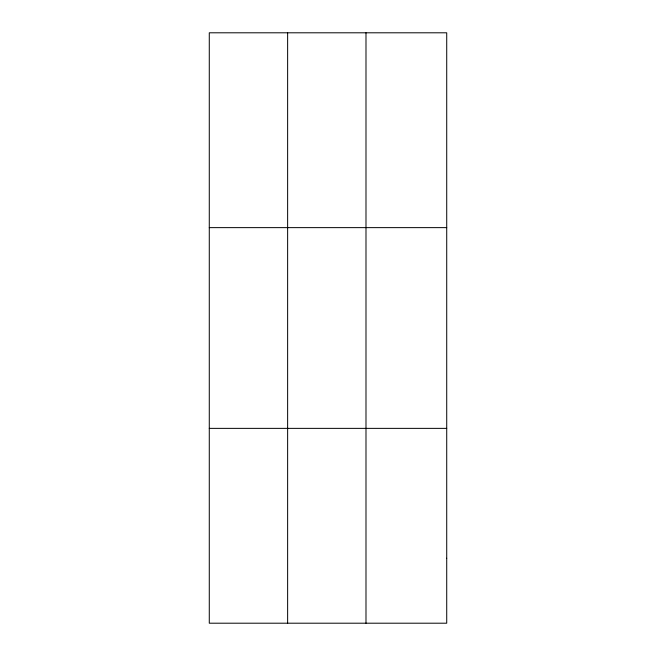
<?xml version="1.0" encoding="UTF-8"?>
<svg xmlns="http://www.w3.org/2000/svg" width="656" height="656" viewBox="0 0 656 656"><rect width="100%" height="100%" fill="white"/><g stroke="black" fill="none" stroke-linecap="round" stroke-linejoin="round"><path stroke-width="0.98" d="M287.631 32.8L287.631 623.2M365.991 32.8L365.991 623.2M209.28 227.632L446.72 227.632M209.28 428.368L446.72 428.368M446.72 558.256L446.72 623.2L209.28 623.2L209.28 32.8L446.72 32.8L446.72 558.256"/></g></svg>
